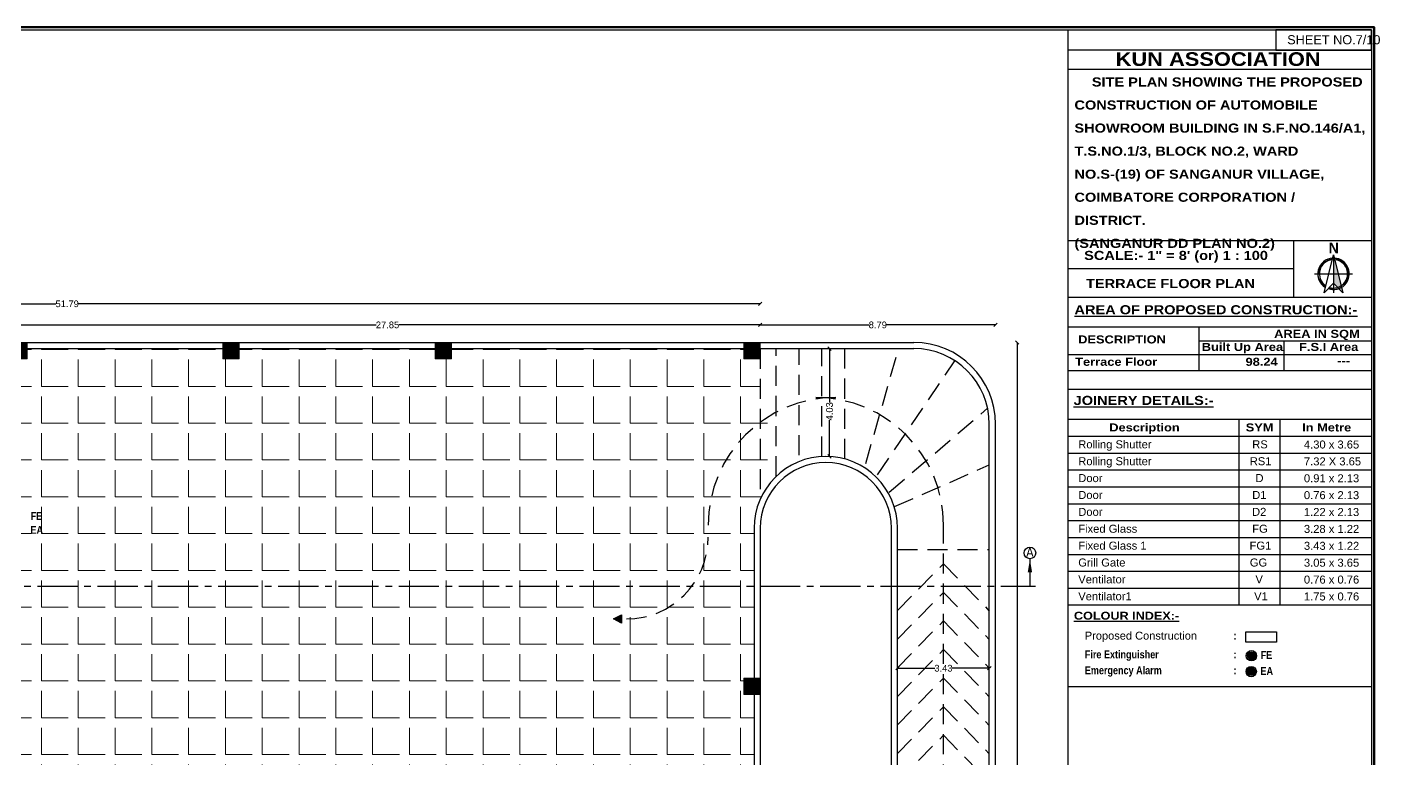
# Model space of a CAD drawing. Header units: metres. Extents: x 71870 to 72053, y 12512 to 13084.
# Drawn here: x 71935.3 to 71985.9, y 12622.3 to 12649.6 of the extents above; entities that cross this region are included whole.
import ezdxf

# ---------------------------------------------------------------- set-up
doc = ezdxf.new("R2010")
doc.units = ezdxf.units.M
doc.header["$MEASUREMENT"] = 0
doc.linetypes.add('CENTER2', pattern=[1.125, 0.75, -0.125, 0.125, -0.125])
doc.linetypes.add('Dim Line', pattern=[0.375, 0.25, -0.125])
doc.layers.get('Defpoints').update_dxf_attribs({"color": 6, "lineweight": 0})
doc.layers.add('02_FB_WALL', color=7, linetype='Continuous', lineweight=30)
doc.layers.add('COL', color=1, linetype='Continuous', lineweight=18)
doc.styles.add('bold', font='GOTHICB.TTF')
doc.styles.add('century Gothic', font='arial.ttf')
doc.styles.add('MtXpl_Arial_Black', font='')
doc.styles.get("Standard").update_dxf_attribs({"font": 'arial.ttf'})
doc.styles.get('MtXpl_Arial_Black').set_extended_font_data('Arial Black')
doc.dimstyles.new('STAND', dxfattribs={"dimtxt": 0.25, "dimasz": 0.13, "dimexe": 0, "dimexo": 0, "dimgap": 0, "dimtad": 0, "dimzin": 0, "dimdsep": 46, "dimtxsty": 'century Gothic', "dimblk": 'OBLIQUE', "dimcen": 0.15, "dimse1": 1, "dimse2": 1, "dimclrd": 5, "dimclre": 7, "dimclrt": 5, "dimazin": 0, "dimtfac": 1, "dimtofl": 0, "dimtmove": 0, "dimatfit": 3, "dimfxl": 0, "dimtolj": 1, "dimtzin": 0, "dimlwd": -1, "dimlwe": -1, "dimarcsym": 0})
doc.dimstyles.get("Standard").update_dxf_attribs({"dimtxt": 0.18, "dimasz": 0.18, "dimexe": 0.18, "dimexo": 0.0625, "dimgap": 0.09, "dimtad": 0, "dimtih": 1, "dimtoh": 1, "dimdec": 4, "dimzin": 0, "dimdsep": 46, "dimtxsty": 'Standard', "dimcen": 0.09, "dimadec": 0, "dimazin": 0, "dimtfac": 1, "dimtdec": 4, "dimtofl": 0, "dimtmove": 0, "dimatfit": 3, "dimfxl": 0, "dimtolj": 1, "dimtzin": 0, "dimarcsym": 0})

# ---------------------------------------------------------------- blocks, each defined once
blk = doc.blocks.new('*U3')
at = {"layer": 'COL'}
h = blk.add_hatch(color=8, dxfattribs=at)
h.dxf.hatch_style = 1
h.paths.add_polyline_path([(2704.9, 761), (2704.9, 737), (2680.9, 737), (2680.9, 761)])
at = {"layer": 'COL', "ltscale": 0.02}
blk.add_lwpolyline([(2704.9, 761), (2704.9, 737), (2680.9, 737), (2680.9, 761)], close=True, dxfattribs=at)
blk = doc.blocks.new('arrowww')
at = {"layer": '02_FB_WALL'}
h = blk.add_hatch(color=252, dxfattribs=at)
h.dxf.hatch_style = 1
h.paths.add_polyline_path([(156792.6, 14158.6), (156780.6, 14164.6), (156792.6, 14170.6)])
at = {"layer": '02_FB_WALL', "color": 252}
blk.add_lwpolyline([(156792.6, 14158.6), (156780.6, 14164.6), (156792.6, 14170.6)], close=True, dxfattribs=at)
blk = doc.blocks.new('_Oblique')
at = {"color": 0, "linetype": 'ByBlock', "lineweight": -2}
blk.add_line((-0.5, -0.5), (0.5, 0.5), dxfattribs=at)
blk = doc.blocks.new('*D182')
at = {"color": 5}
for p, q in [((71934.881, 12638.483), (71948.381, 12638.483)), ((71962.731, 12638.483), (71949.231, 12638.483))]:
    blk.add_line(p, q, dxfattribs=at)
at = {"layer": 'Defpoints', "color": 0, "lineweight": 25}
for p in [(71962.731, 12638.483), (71962.731, 12637.827), (71934.881, 12637.217)]:
    blk.add_point(p, dxfattribs=at)
at = {"color": 5, "xscale": 0.13, "yscale": 0.13, "zscale": 0.13, "rotation": 180}
blk.add_blockref('_Oblique', (71934.881, 12638.483), dxfattribs=at)
at = {"color": 5, "xscale": 0.13, "yscale": 0.13, "zscale": 0.13}
blk.add_blockref('_Oblique', (71962.731, 12638.483), dxfattribs=at)
at = {"color": 5, "insert": (71948.806, 12638.483), "char_height": 0.25, "attachment_point": 5, "style": 'century Gothic'}
blk.add_mtext('\\A1;27.85', dxfattribs=at)
blk = doc.blocks.new('*D183')
at = {"color": 5}
for p, q in [((71962.731, 12638.483), (71966.8, 12638.483)), ((71971.519, 12638.483), (71967.45, 12638.483))]:
    blk.add_line(p, q, dxfattribs=at)
at = {"layer": 'Defpoints', "color": 0, "lineweight": 25}
for p in [(71971.519, 12638.483), (71962.731, 12637.827), (71971.519, 12634.779)]:
    blk.add_point(p, dxfattribs=at)
at = {"color": 5, "xscale": 0.13, "yscale": 0.13, "zscale": 0.13, "rotation": 180}
blk.add_blockref('_Oblique', (71962.731, 12638.483), dxfattribs=at)
at = {"color": 5, "xscale": 0.13, "yscale": 0.13, "zscale": 0.13}
blk.add_blockref('_Oblique', (71971.519, 12638.483), dxfattribs=at)
at = {"color": 5, "insert": (71967.125, 12638.483), "char_height": 0.25, "attachment_point": 5, "style": 'century Gothic'}
blk.add_mtext('\\A1;8.79', dxfattribs=at)
blk = doc.blocks.new('*D184')
at = {"color": 5}
for p, q in [((71910.94, 12639.27), (71936.414, 12639.27)), ((71962.731, 12639.27), (71937.258, 12639.27))]:
    blk.add_line(p, q, dxfattribs=at)
at = {"layer": 'Defpoints', "color": 0, "lineweight": 25}
for p in [(71910.94, 12639.27), (71910.94, 12637.827), (71962.731, 12637.827)]:
    blk.add_point(p, dxfattribs=at)
at = {"color": 5, "xscale": 0.13, "yscale": 0.13, "zscale": 0.13, "rotation": 180}
blk.add_blockref('_Oblique', (71910.94, 12639.27), dxfattribs=at)
at = {"color": 5, "xscale": 0.13, "yscale": 0.13, "zscale": 0.13}
blk.add_blockref('_Oblique', (71962.731, 12639.27), dxfattribs=at)
at = {"color": 5, "insert": (71936.836, 12639.27), "char_height": 0.25, "attachment_point": 5, "style": 'century Gothic'}
blk.add_mtext('\\A1;51.79', dxfattribs=at)
blk = doc.blocks.new('*D199')
at = {"color": 5}
for p, q in [((71972.328, 12637.827), (71972.328, 12621.485)), ((71972.328, 12604.299), (71972.328, 12620.641))]:
    blk.add_line(p, q, dxfattribs=at)
at = {"layer": 'Defpoints', "color": 0, "lineweight": 25}
for p in [(71962.731, 12637.827), (71962.731, 12604.299), (71972.328, 12604.299)]:
    blk.add_point(p, dxfattribs=at)
at = {"color": 5, "xscale": 0.13, "yscale": 0.13, "zscale": 0.13}
for p, rotation in [((71972.328, 12637.827), 90), ((71972.328, 12604.299), 270)]:
    blk.add_blockref('_Oblique', p, dxfattribs=dict(at, rotation=rotation))
at = {"color": 5, "lineweight": 25, "insert": (71972.328, 12621.063), "char_height": 0.25, "attachment_point": 5, "rotation": 90, "style": 'century Gothic'}
blk.add_mtext('\\A1;33.53', dxfattribs=at)
blk = doc.blocks.new('*D200')
at = {"color": 5}
for p, q in [((71967.862, 12625.66), (71969.252, 12625.66)), ((71971.291, 12625.66), (71969.901, 12625.66))]:
    blk.add_line(p, q, dxfattribs=at)
at = {"layer": 'Defpoints', "color": 0, "lineweight": 25}
for p in [(71971.291, 12625.66), (71967.862, 12625.278), (71971.291, 12625.278)]:
    blk.add_point(p, dxfattribs=at)
at = {"color": 5, "xscale": 0.13, "yscale": 0.13, "zscale": 0.13, "rotation": 180}
blk.add_blockref('_Oblique', (71967.862, 12625.66), dxfattribs=at)
at = {"color": 5, "xscale": 0.13, "yscale": 0.13, "zscale": 0.13}
blk.add_blockref('_Oblique', (71971.291, 12625.66), dxfattribs=at)
at = {"color": 5, "lineweight": 25, "insert": (71969.576, 12625.66), "char_height": 0.25, "attachment_point": 5, "style": 'century Gothic'}
blk.add_mtext('\\A1;3.43', dxfattribs=at)
blk = doc.blocks.new('*D201')
at = {"color": 5}
for p, q in [((71965.321, 12637.598), (71965.321, 12635.585)), ((71965.321, 12633.572), (71965.321, 12634.926))]:
    blk.add_line(p, q, dxfattribs=at)
at = {"layer": 'Defpoints', "color": 0, "lineweight": 25}
for p in [(71965.182, 12637.598), (71965.321, 12637.598), (71965.182, 12633.572)]:
    blk.add_point(p, dxfattribs=at)
at = {"color": 5, "xscale": 0.13, "yscale": 0.13, "zscale": 0.13}
for p, rotation in [((71965.321, 12637.598), 90), ((71965.321, 12633.572), 270)]:
    blk.add_blockref('_Oblique', p, dxfattribs=dict(at, rotation=rotation))
at = {"color": 5, "lineweight": 25, "insert": (71965.321, 12635.256), "char_height": 0.25, "attachment_point": 5, "rotation": 90, "style": 'century Gothic'}
blk.add_mtext('\\A1;4.03', dxfattribs=at)

msp = doc.modelspace()

# ---------------------------------------------------------------- hatches: boundary and pattern name
at = {"lineweight": 13}
h = msp.add_hatch(dxfattribs=at)
h.set_pattern_fill('ANGLE', color=8, scale=5)
h.set_pattern_definition([(0, (71937.249, 12621.063), (0, 1.375), [1, -0.375]), (90, (71937.249, 12621.063), (-1.375, 1e-16), [1, -0.375])])
h.paths.add_polyline_path([(71945.24793, 12612.21413), (71950.81053, 12612.21413), (71950.81053, 12611.61413), (71950.81061, 12604.90855), (71951.19161, 12604.90855), (71951.19161, 12604.52757), (71962.12143, 12604.52757), (71962.12143, 12604.90854), (71962.50244, 12604.90854), (71962.50244, 12616.91004), (71962.12144, 12616.91004), (71962.12144, 12617.51964), (71962.50244, 12617.51964), (71962.50244, 12624.68247), (71962.12144, 12624.68247), (71962.12144, 12625.29207), (71962.50244, 12625.29207), (71962.50244, 12630.89271, -0.20458007), (71963.32903, 12632.82837), (71963.32903, 12635.2197, 0.0370861), (71962.73105, 12634.8453), (71962.73105, 12637.21732), (71962.12145, 12637.21732), (71962.12145, 12637.59831), (71951.19163, 12637.59832), (71951.19163, 12637.21732), (71950.58203, 12637.21732), (71950.58203, 12637.59832), (71943.26683, 12637.59833), (71943.26683, 12637.21732), (71942.65723, 12637.21732), (71942.65723, 12637.59833), (71935.33838, 12637.59834), (71935.33838, 12637.21734), (71934.88114, 12637.21734), (71934.88183, 12630.58794), (71934.88183, 12629.98781), (71933.28169, 12629.98781), (71933.28169, 12630.58794), (71929.16614, 12630.58794), (71929.16614, 12637.59835), (71927.41358, 12637.59835), (71927.41358, 12637.21734), (71926.80398, 12637.21734), (71926.80398, 12637.59834), (71919.49242, 12637.59834), (71919.49242, 12637.21735), (71918.88282, 12637.21735), (71918.88282, 12637.59835), (71911.55004, 12637.59835), (71911.55004, 12637.21735), (71911.16904, 12637.21735), (71911.16904, 12625.29207), (71911.55004, 12625.29207), (71911.55004, 12624.68247), (71911.16904, 12624.68247), (71911.16904, 12617.44348), (71911.55004, 12617.44348), (71911.55004, 12616.83388), (71911.16904, 12616.83388), (71911.16904, 12609.48063), (71919.49241, 12609.48063), (71919.49241, 12604.60378), (71926.80397, 12604.60379), (71926.80397, 12604.90855), (71927.41357, 12604.90855), (71927.41357, 12604.60384), (71934.72786, 12604.59778), (71934.72786, 12604.90255), (71935.33746, 12604.90255), (71935.33746, 12604.59778), (71942.65721, 12604.59779), (71942.65721, 12604.90855), (71943.03821, 12604.90855), (71943.03788, 12611.61413), (71945.24793, 12611.61413)])
h.paths.add_polyline_path([(71928.25879, 12615.40992), (71928.25879, 12610.06081), (71922.90719, 12610.06081), (71917.55558, 12610.06081), (71912.20398, 12610.06081), (71912.20398, 12615.40992), (71912.20398, 12620.75903), (71912.20398, 12626.10814), (71912.20398, 12631.45725), (71912.20398, 12636.80636), (71917.55558, 12636.80636), (71922.90719, 12636.80636), (71928.25879, 12636.80636), (71928.25879, 12631.45725), (71928.25879, 12626.10814), (71928.25879, 12620.75903)], flags=16)
h.paths.add_polyline_path([(71927.3401, 12615.40992), (71927.3401, 12611.45142), (71922.90719, 12611.45142), (71917.55558, 12611.45142), (71913.34136, 12611.45142), (71913.34136, 12615.40992), (71913.34136, 12620.75903), (71913.34136, 12626.10814), (71913.34136, 12631.45725), (71913.34136, 12635.40034), (71917.55558, 12635.40034), (71922.90719, 12635.40034), (71927.3401, 12635.40034), (71927.3401, 12631.45725), (71927.3401, 12626.10814), (71927.3401, 12620.75903)], flags=0)
h.paths.add_polyline_path([(71926.32719, 12618.2265), (71926.32719, 12615.40992), (71926.32719, 12614.0039), (71924.04457, 12614.0039), (71924.04457, 12612.87739), (71922.90719, 12612.87739), (71917.55558, 12612.87739), (71916.63689, 12612.87739), (71916.63689, 12614.0039), (71914.43986, 12614.0039), (71914.43986, 12615.40992), (71914.43986, 12618.2265), (71916.63689, 12618.2265), (71916.63689, 12619.35301), (71914.43986, 12619.35301), (71914.43986, 12620.75903), (71914.43986, 12623.57561), (71916.63689, 12623.57561), (71916.63689, 12624.70212), (71914.43986, 12624.70212), (71914.43986, 12626.10814), (71914.43986, 12628.92472), (71916.63689, 12628.92472), (71916.63689, 12630.05123), (71914.43986, 12630.05123), (71914.43986, 12631.45725), (71914.43986, 12634.27383), (71917.55558, 12634.27383), (71922.90719, 12634.27383), (71926.32719, 12634.27383), (71926.32719, 12631.45725), (71926.32719, 12630.05123), (71924.04457, 12630.05123), (71924.04457, 12628.92472), (71926.32719, 12628.92472), (71926.32719, 12626.10814), (71926.32719, 12624.70212), (71924.04457, 12624.70212), (71924.04457, 12623.57561), (71926.32719, 12623.57561), (71926.32719, 12620.75903), (71926.32719, 12619.35301), (71924.04457, 12619.35301), (71924.04457, 12618.2265)], flags=0)
h.paths.add_polyline_path([(71922.90719, 12615.40992), (71921.98849, 12615.40992), (71921.98849, 12614.0039), (71918.69296, 12614.0039), (71918.69296, 12615.40992), (71917.55558, 12615.40992), (71917.55558, 12620.75903), (71917.55558, 12626.10814), (71917.55558, 12631.45725), (71918.69296, 12631.45725), (71918.69296, 12632.84785), (71921.98849, 12632.84785), (71921.98849, 12631.45725), (71922.90719, 12631.45725), (71922.90719, 12626.10814), (71922.90719, 12620.75903)], flags=0)
h.paths.add_polyline_path([(71918.69296, 12616.80053), (71918.69296, 12620.75903), (71918.69296, 12626.10814), (71918.69296, 12630.05123), (71921.98849, 12630.05123), (71921.98849, 12626.10814), (71921.98849, 12620.75903), (71921.98849, 12616.80053)], flags=0)
h.paths.add_polyline_path([(71919.79147, 12619.35301), (71919.79147, 12620.75903), (71919.79147, 12623.57561), (71920.97558, 12623.57561), (71920.97558, 12620.75903), (71920.97558, 12619.35301)], flags=0)
h.paths.add_polyline_path([(71957.24843, 12627.50185), (71957.55323, 12627.65425), (71957.55323, 12627.34945)], flags=16)
h.paths.add_polyline_path([(71919.79147, 12624.70212), (71919.79147, 12626.10814), (71919.79147, 12628.92472), (71920.97558, 12628.92472), (71920.97558, 12626.10814), (71920.97558, 12624.70212)], flags=0)
h.paths.add_polyline_path([(71924.45282, 12634.24273), (71927.01981, 12634.24273), (71927.01981, 12634.96398), (71924.45282, 12634.96398)], flags=8)
h.paths.add_polyline_path([(71919.10122, 12634.24273), (71921.6682, 12634.24273), (71921.6682, 12634.96398), (71919.10122, 12634.96398)], flags=8)
h.paths.add_polyline_path([(71913.74961, 12634.24273), (71916.3166, 12634.24273), (71916.3166, 12634.96398), (71913.74961, 12634.96398)], flags=8)
h.paths.add_polyline_path([(71924.45282, 12612.8463), (71927.01981, 12612.8463), (71927.01981, 12613.56754), (71924.45282, 12613.56754)], flags=8)
h.paths.add_polyline_path([(71924.45282, 12618.1954), (71927.01981, 12618.1954), (71927.01981, 12618.91665), (71924.45282, 12618.91665)], flags=8)
h.paths.add_polyline_path([(71924.45282, 12623.54451), (71927.01981, 12623.54451), (71927.01981, 12624.26576), (71924.45282, 12624.26576)], flags=8)
h.paths.add_polyline_path([(71924.45282, 12628.89362), (71927.01981, 12628.89362), (71927.01981, 12629.61487), (71924.45282, 12629.61487)], flags=8)
h.paths.add_polyline_path([(71919.10122, 12612.8463), (71921.6682, 12612.8463), (71921.6682, 12613.56754), (71919.10122, 12613.56754)], flags=8)
h.paths.add_polyline_path([(71919.10122, 12618.1954), (71921.6682, 12618.1954), (71921.6682, 12618.91665), (71919.10122, 12618.91665)], flags=8)
h.paths.add_polyline_path([(71919.10122, 12623.54451), (71921.6682, 12623.54451), (71921.6682, 12624.26576), (71919.10122, 12624.26576)], flags=8)
h.paths.add_polyline_path([(71919.10122, 12628.89362), (71921.6682, 12628.89362), (71921.6682, 12629.61487), (71919.10122, 12629.61487)], flags=8)
h.paths.add_polyline_path([(71913.74961, 12612.8463), (71916.3166, 12612.8463), (71916.3166, 12613.56754), (71913.74961, 12613.56754)], flags=8)
h.paths.add_polyline_path([(71913.74961, 12618.1954), (71916.3166, 12618.1954), (71916.3166, 12618.91665), (71913.74961, 12618.91665)], flags=8)
h.paths.add_polyline_path([(71913.74961, 12623.54451), (71916.3166, 12623.54451), (71916.3166, 12624.26576), (71913.74961, 12624.26576)], flags=8)
h.paths.add_polyline_path([(71913.74961, 12628.89362), (71916.3166, 12628.89362), (71916.3166, 12629.61487), (71913.74961, 12629.61487)], flags=8)
h.paths.add_polyline_path([(71939.53153, 12620.15461), (71942.25019, 12620.15461), (71942.25019, 12620.80223), (71939.53153, 12620.80223)], flags=24)
h.paths.add_polyline_path([(71939.19547, 12620.76271), (71942.61732, 12620.76271), (71942.61732, 12621.41033), (71939.19547, 12621.41033)], flags=24)
at = {"lineweight": 25}
h = msp.add_hatch(color=256, dxfattribs=at)
h.dxf.hatch_style = 1
h.paths.add_polyline_path([(71981.23197, 12626.12798, 1), (71980.93476, 12626.12798, 1)])
h = msp.add_hatch(color=256, dxfattribs=at)
h.dxf.hatch_style = 1
h.paths.add_polyline_path([(71981.22511, 12625.53609, 1), (71980.9279, 12625.53609, 1)])

# ---------------------------------------------------------------- linework, layer by layer
at = {"color": 7, "lineweight": 25}
for p, q in [((71974.22151, 12649.50702), (71974.22151, 12593.84909)), ((71974.22151, 12638.40728), (71985.5663, 12638.40728)), ((71979.11587, 12638.40728), (71979.11587, 12636.77583)), ((71979.11587, 12637.89238), (71985.5663, 12637.89238)), ((71982.29613, 12637.89238), (71982.29613, 12636.77583)), ((71974.22151, 12637.37748), (71985.5663, 12637.37748)), ((71974.22151, 12636.77583), (71985.5663, 12636.77583)), ((71974.22151, 12636.63548), (71974.22151, 12631.39419)), ((71985.5663, 12636.63548), (71985.5663, 12631.39419)), ((71974.22151, 12636.08272), (71985.5663, 12636.08272))]:
    msp.add_line(p, q, dxfattribs=at)
at = {"color": 7, "lineweight": 25, "ltscale": 0.3}
for p, q in [((71984.15036, 12641.0965), (71984.15036, 12639.68509)), ((71983.44465, 12640.39079), (71984.85606, 12640.39079))]:
    msp.add_line(p, q, dxfattribs=at)
for p, q in [((71919.49242, 12637.82695), (71968.47144, 12637.82691)), ((71935.33837, 12637.59834), (71968.47144, 12637.59831)), ((71971.29084, 12607.34694), (71971.29084, 12634.77891)), ((71971.51944, 12607.34694), (71971.51944, 12634.77891)), ((71962.50244, 12630.89271), (71962.50244, 12604.90854)), ((71962.73104, 12630.89271), (71962.73104, 12611.38552)), ((71967.63324, 12611.38552), (71967.63324, 12630.89271)), ((71967.86184, 12611.38552), (71967.86184, 12630.89271))]:
    msp.add_line(p, q)
at = {"linetype": 'Dim Line', "ltscale": 3}
for p, q in [((71962.73105, 12637.59832), (71962.73105, 12632.05087)), ((71963.32903, 12632.82837), (71963.32903, 12637.59831)), ((71964.18151, 12633.61601), (71964.18151, 12637.59831)), ((71965.03399, 12633.56832), (71965.03399, 12637.59831)), ((71965.88648, 12633.47819), (71965.88648, 12637.59831)), ((71966.67373, 12633.30748), (71967.90436, 12637.59831)), ((71967.11865, 12632.88725), (71970.00792, 12637.14286)), ((71964.81384, 12635.76951), (71965.55044, 12635.76951)), ((71967.55024, 12632.23527), (71971.22849, 12635.36857)), ((71967.75364, 12631.69762), (71971.29084, 12633.25304)), ((71969.57634, 12611.19503), (71969.57634, 12631.00701)), ((71967.85259, 12630.10124), (71971.29084, 12630.10124))]:
    msp.add_line(p, q, dxfattribs=at)
at = {"lineweight": 25}
for p, q in [((71980.6116, 12634.95915), (71980.6116, 12628.0227)), ((71982.14532, 12634.95915), (71982.14532, 12628.0227))]:
    msp.add_line(p, q, dxfattribs=at)
at = {"lineweight": 80}
msp.add_lwpolyline([(71906.77733, 12593.74892), (71906.77733, 12649.60719), (71985.66647, 12649.60719), (71985.66647, 12593.74892)], close=True, dxfattribs=at)
at = {"lineweight": 25}
for points in [[(71906.8775, 12593.84909), (71906.8775, 12649.50702), (71985.5663, 12649.50702), (71985.5663, 12593.84909)], [(71980.8761, 12627.02155), (71982.02228, 12627.02155), (71982.02228, 12626.63996), (71980.8761, 12626.63996)]]:
    msp.add_lwpolyline(points, close=True, dxfattribs=at)
at = {"color": 7, "lineweight": 25}
msp.add_lwpolyline([(71985.5663, 12649.50702), (71981.99548, 12649.50702), (71981.99548, 12648.74349), (71985.5663, 12648.74349)], close=True, dxfattribs=at)
at = {"lineweight": 25}
for points in [[(71985.5663, 12648.74349), (71974.22151, 12648.74349)], [(71985.5663, 12648.02511), (71974.22151, 12648.02511)], [(71974.22151, 12634.95915), (71985.5663, 12634.95915)], [(71974.22151, 12634.32856), (71985.5663, 12634.32856)], [(71974.22151, 12633.69797), (71985.5663, 12633.69797)], [(71974.22151, 12633.06739), (71985.5663, 12633.06739)], [(71974.22151, 12633.06739), (71985.5663, 12633.06739)], [(71974.22151, 12632.4368), (71985.5663, 12632.4368)], [(71974.22151, 12631.80622), (71985.5663, 12631.80622)], [(71974.22151, 12631.17563), (71985.5663, 12631.17563)], [(71974.22151, 12630.54504), (71985.5663, 12630.54504)], [(71974.22151, 12629.91446), (71985.5663, 12629.91446)], [(71974.22151, 12629.28387), (71985.5663, 12629.28387)], [(71974.22151, 12628.65329), (71985.5663, 12628.65329)], [(71974.22151, 12628.0227), (71985.5663, 12628.0227)], [(71974.22151, 12624.9835), (71985.5663, 12624.9835)]]:
    msp.add_lwpolyline(points, dxfattribs=at)
at = {"color": 7, "lineweight": 25}
for points in [[(71974.22151, 12641.64053), (71985.5663, 12641.64053)], [(71982.65682, 12641.64053), (71982.65682, 12639.51392)], [(71982.65682, 12640.57722), (71974.22151, 12640.57722)], [(71974.22151, 12639.51392), (71985.5663, 12639.51392)]]:
    msp.add_lwpolyline(points, dxfattribs=at)
at = {"color": 7, "lineweight": 25, "ltscale": 0.3}
for points in [[(71984.10954, 12640.93324, 0.39238461), (71983.60638, 12640.39079, 1)], [(71984.72374, 12640.39079, 0.41421356), (71984.15036, 12640.96418, 1)], [(71983.85158, 12639.9014, -0.26139347), (71983.57697, 12640.39079, -1)], [(71984.69434, 12640.39079, -0.41421356), (71984.15036, 12639.84681, -1)], [(71984.15036, 12639.81741, -0.08399708), (71983.96174, 12639.84932, -1)]]:
    msp.add_lwpolyline(points, format="xyb", dxfattribs=at)
msp.add_lwpolyline([(71984.15036, 12641.0965), (71984.50321, 12639.68509), (71984.15036, 12640.03794), (71983.79751, 12639.68509)], close=True, dxfattribs=at)
at = {"linetype": 'Dim Line', "ltscale": 3}
for points in [[(71967.86184, 12627.81212), (71969.57634, 12629.56267), (71971.29084, 12627.79584)], [(71967.86184, 12626.74442), (71969.57634, 12628.49496), (71971.29084, 12626.72814)], [(71967.86184, 12625.67672), (71969.57634, 12627.42726), (71971.29084, 12625.66043)], [(71967.86184, 12624.60901), (71969.57634, 12626.35956), (71971.29084, 12624.59273)], [(71967.86184, 12623.54131), (71969.57634, 12625.29185), (71971.29084, 12623.52502)], [(71967.86184, 12622.47361), (71969.57634, 12624.22415), (71971.29084, 12622.45732)], [(71967.86184, 12621.4059), (71969.57634, 12623.15645), (71971.29084, 12621.38962)]]:
    msp.add_lwpolyline(points, dxfattribs=at)
at = {"color": 1, "linetype": 'CENTER2', "lineweight": 25, "ltscale": 2}
msp.add_lwpolyline([(71908.72462, 12628.73165), (71973.0171, 12628.73165)], dxfattribs=at)
at = {"color": 1, "linetype": 'Continuous', "lineweight": 25, "ltscale": 2}
msp.add_circle((71972.80809, 12629.96542), 0.21596, dxfattribs=at)
at = {"lineweight": 25}
for centre, radius in [((71981.08336, 12626.12798), 0.1938), ((71981.08336, 12626.12798), 0.14861), ((71981.07651, 12625.53609), 0.1938), ((71981.07651, 12625.53609), 0.14861)]:
    msp.add_circle(centre, radius, dxfattribs=at)
at = {"color": 7, "lineweight": 25, "ltscale": 0.3}
for radius, start, end in [(0.58809, 92.884151, 239.043362), (0.52928, 94.831264, 237.096249), (0.58809, 250.10409, 87.115849), (0.52928, 253.125506, 85.168736)]:
    msp.add_arc((71984.15036, 12640.39079), radius, start, end, dxfattribs=at)
for centre, radius, end in [((71968.47144, 12634.77891), 3.048, 90), ((71968.47144, 12634.77891), 2.8194, 90), ((71965.18214, 12630.89271), 2.6797, 180), ((71965.18214, 12630.89271), 2.4511, 180)]:
    msp.add_arc(centre, radius, 0, end)
at = {"linetype": 'Dim Line', "ltscale": 3}
for centre, radius, start, end in [((71965.55044, 12631.00701), 4.7625, 90, 180), ((71964.81384, 12631.00701), 4.7625, 0, 90), ((71957.73994, 12630.54986), 3.048, 270, 0)]:
    msp.add_arc(centre, radius, start, end, dxfattribs=at)
at = {"color": 7, "lineweight": 25, "ltscale": 0.3}
msp.add_solid([(71984.15036, 12641.0965), (71984.50321, 12639.68509), (71984.15036, 12640.03794)], dxfattribs=at)

# ---------------------------------------------------------------- block references
at = {"xscale": 0.0254, "yscale": 0.0254, "zscale": 0.0254}
for name, p in [('*U3', (71866.63294, 12618.49746)), ('*U3', (71874.56139, 12618.49743)), ('*U3', (71882.48619, 12618.49743)), ('*U3', (71894.02562, 12618.49743)), ('arrowww', (67975.02018, 12267.72086)), ('*U3', (71894.02561, 12605.96258))]:
    msp.add_blockref(name, p, dxfattribs=at)

# ---------------------------------------------------------------- texts
at = {"color": 7, "lineweight": 25, "ltscale": 0.3, "style": 'bold'}
msp.add_text('N', height=0.38923, rotation=180.009351, dxfattribs=at).set_placement((71984.34873, 12641.55))
at = {"color": 7, "lineweight": 25, "insert": (71984.16262, 12649.1319), "char_height": 0.34, "width": 4.2485503, "attachment_point": 5}
msp.add_mtext('SHEET NO.7/10', dxfattribs=at)
at = {"color": 7, "lineweight": 25, "attachment_point": 1, "line_spacing_factor": 1.519185, "style": 'MtXpl_Arial_Black'}
for s, insert, char_height, width in [('{\\C256;KUN ASSOCIATION }', (71976.01228, 12648.66627), 0.51, 16.2654081), ('{\\W4.29283;\\C256; \\W1;SITE PLAN SHOWING THE PROPOSED CONSTRUCTION OF AUTOMOBILE SHOWROOM BUILDING IN S.F.NO.146/A1, T.S.NO.1/3, BLOCK NO.2, WARD NO.S-(19) OF SANGANUR VILLAGE, COIMBATORE CORPORATION / DISTRICT. \\P(SANGANUR DD PLAN NO.2)}', (71974.47178, 12647.72691), 0.34, 10.8436054), ('{\\C256;SCALE:- 1" = 8\' (or) 1 : 100}', (71974.83411, 12641.24897), 0.34, 10.8436054), ('{\\C256;TERRACE FLOOR PLAN}', (71974.90565, 12640.1976), 0.34, 10.8436054), ('{\\L\\C256;AREA OF PROPOSED CONSTRUCTION:-}', (71974.47178, 12639.21979), 0.34, 10.8436054)]:
    msp.add_mtext(s, dxfattribs=dict(at, insert=insert, char_height=char_height, width=width))
at = {"lineweight": 25, "attachment_point": 1}
for s, insert, char_height in [('{\\fArial Black|b0|i0|c0|p34;AREA IN SQM}', (71981.93209, 12638.30048), 0.3001138), ('{\\fArial Black|b0|i0|c0|p34;DESCRIPTION}', (71974.60992, 12638.09024), 0.3001138), ('{\\fArial Black|b0|i0|c0|p34;Built Up Area}', (71979.22842, 12637.81039), 0.3001138), ('{\\fArial Black|b0|i0|c0|p34;F.S.I Area}', (71982.86546, 12637.81039), 0.3001138), ('{\\fArial Black|b0|i0|c0|p34;Terrace Floor}', (71974.49841, 12637.25561), 0.3001138), ('{\\fArial Black|b0|i0|c0|p34;98.24}', (71980.86424, 12637.25561), 0.3001138), ('{\\fArial Black|b0|i0|c0|p34;---}', (71984.29355, 12637.30187), 0.3001138), ('{\\fArial Black|b0|i0|c0|p34;Description}', (71975.77428, 12634.80319), 0.2989123), ('{\\fArial Black|b0|i0|c0|p34;SYM}', (71980.87124, 12634.80319), 0.2989123), ('{\\fArial Black|b0|i0|c0|p34;In Metre}', (71982.98081, 12634.80319), 0.2989123), ('Rolling Shutter', (71974.61417, 12634.17261), 0.2989123), ('RS', (71981.11442, 12634.17261), 0.298912), ('4.30 x 3.65', (71983.04527, 12634.16574), 0.2989123), ('Rolling Shutter', (71974.61417, 12633.54202), 0.2989123), ('RS1', (71981.02126, 12633.54202), 0.298912), ('7.32 X 3.65', (71983.04527, 12633.53515), 0.2989123), ('Door', (71974.61417, 12632.91143), 0.298912), ('D', (71981.23431, 12632.91143), 0.29891), ('0.91 x 2.13', (71983.04527, 12632.90457), 0.2989123), ('Door', (71974.61417, 12632.28085), 0.298912), ('D1', (71981.11442, 12632.28085), 0.298912), ('0.76 x 2.13', (71983.04527, 12632.27398), 0.2989123), ('Door', (71974.61417, 12631.65026), 0.298912), ('D2', (71981.10762, 12631.65026), 0.298912), ('1.22 x 2.13', (71983.04527, 12631.64339), 0.2989123), ('Fixed Glass ', (71974.61417, 12631.01968), 0.2989123), ('FG', (71981.11442, 12631.01968), 0.298912), ('3.28 x 1.22', (71983.04527, 12631.01281), 0.2989123), ('Fixed Glass 1', (71974.61417, 12630.38909), 0.2989123), ('FG1', (71981.01485, 12630.38909), 0.298912), ('3.43 x 1.22', (71983.04527, 12630.38222), 0.2989123), ('Grill Gate', (71974.61417, 12629.75851), 0.298912), ('GG', (71981.02459, 12629.75851), 0.298912), ('3.05 x 3.65', (71983.04527, 12629.75164), 0.2989123), ('Ventilator ', (71974.61417, 12629.12792), 0.2989123), ('V', (71981.23431, 12629.12792), 0.29891), ('0.76 x 0.76', (71983.04527, 12629.12105), 0.2989123), ('Ventilator1 ', (71974.61417, 12628.49733), 0.2989123), ('V1', (71981.1853, 12628.49733), 0.298912), ('1.75 x 0.76', (71983.04527, 12628.49046), 0.2989123), ('{\\fArial Black|b0|i0|c0|p34;\\LCOLOUR INDEX:-}', (71974.45307, 12627.77), 0.2950098), ('Proposed Construction', (71974.85994, 12627.02501), 0.2950098), ('{\\fArial Narrow|b1|i0|c0|p34;:}', (71980.41318, 12627.02501), 0.2950098), ('{\\fArial Narrow|b1|i0|c0|p34;Fire Extinguisher}', (71974.85994, 12626.32398), 0.2950098), ('{\\fArial Narrow|b1|i0|c0|p34;:}', (71980.41318, 12626.32398), 0.2950098), ('{\\fArial Narrow|b1|i0|c0|p34;FE}', (71981.42969, 12626.29881), 0.2950098), ('{\\fArial Narrow|b1|i0|c0|p34;Emergency Alarm }', (71974.85994, 12625.73209), 0.2950098), ('{\\fArial Narrow|b1|i0|c0|p34;:}', (71980.41318, 12625.73209), 0.2950098), ('{\\fArial Narrow|b1|i0|c0|p34;EA}', (71981.42283, 12625.70692), 0.2950098)]:
    msp.add_mtext_dynamic_manual_height_columns(s, width=13.7588778, gutter_width=6.01629, heights=[0], dxfattribs=dict(at, insert=insert, char_height=char_height))
at = {"color": 7, "lineweight": 25, "insert": (71974.44198, 12635.83315), "char_height": 0.34, "attachment_point": 1, "line_spacing_factor": 1.519185, "style": 'MtXpl_Arial_Black'}
msp.add_mtext_dynamic_manual_height_columns('{\\fArial Black|b0|i0|c0|p34;\\LJOINERY DETAILS:-}', width=13.7588778, gutter_width=6.01629, heights=[0], dxfattribs=at)
at = {"color": 33, "lineweight": 25, "char_height": 0.2950098, "attachment_point": 1}
for s, insert in [('{\\fArial Narrow|b1|i0|c0|p34;FE}', (71935.47267, 12631.49325)), ('{\\fArial Narrow|b1|i0|c0|p34;EA}', (71935.46581, 12630.97527))]:
    msp.add_mtext_dynamic_manual_height_columns(s, width=13.7588778, gutter_width=6.01629, heights=[0], dxfattribs=dict(at, insert=insert))
at = {"color": 1, "linetype": 'Continuous', "lineweight": 25, "ltscale": 2, "insert": (71972.66896, 12630.16797), "char_height": 0.3429, "attachment_point": 1}
msp.add_mtext_dynamic_manual_height_columns('{\\fTahoma|b0|i0|c0|p34;A}', width=1547.5845061, gutter_width=1, heights=[0], dxfattribs=at)

# ---------------------------------------------------------------- dimensions: what is measured, and where the dimension line sits
for base, p1, p2, picture, middle in [((71910.94044, 12639.26953), (71962.73105, 12637.82691), (71910.94044, 12637.82695), '*D184', (71936.83574, 12639.26953)), ((71962.73105, 12638.4829), (71934.88114, 12637.21734), (71962.73105, 12637.82692), '*D182', (71948.80609, 12638.4829)), ((71971.51944, 12638.4829), (71962.73105, 12637.82692), (71971.51944, 12634.77891), '*D183', (71967.12524, 12638.4829))]:
    dim = msp.add_linear_dim(base=base, p1=p1, p2=p2, dimstyle='STAND', override={"dimtmove": 2})
    dim.commit()
    dim.dimension.update_dxf_attribs({"geometry": picture, "text_midpoint": middle})
at = {"lineweight": 25}
dim = msp.add_linear_dim(base=(71972.32812, 12604.29894), p1=(71962.73105, 12637.82692), p2=(71962.73105, 12604.29894), angle=90, dimstyle='STAND', dxfattribs=at)
dim.commit()
dim.dimension.update_dxf_attribs({"geometry": '*D199', "text_midpoint": (71972.32812, 12621.06293)})
dim = msp.add_linear_dim(base=(71965.32145, 12637.59831), p1=(71965.18214, 12633.57241), p2=(71965.18214, 12637.59831), angle=90, dimstyle='STAND', dxfattribs=at)
dim.commit()
dim.dimension.update_dxf_attribs({"geometry": '*D201', "text_midpoint": (71965.32145, 12635.25564), "dimtype": 160})
dim = msp.add_linear_dim(base=(71971.29084, 12625.66043), p1=(71967.86184, 12625.27793), p2=(71971.29084, 12625.27793), dimstyle='STAND', dxfattribs=at)
dim.commit()
dim.dimension.update_dxf_attribs({"geometry": '*D200', "text_midpoint": (71969.57634, 12625.66043)})

# ---------------------------------------------------------------- leaders
at = {"color": 1, "linetype": 'Continuous', "lineweight": 25, "ltscale": 2}
msp.add_leader([(71972.80809, 12629.74118), (71972.80809, 12628.73165)], dimstyle='Standard', override={"dimasz": 0.5, "dimgap": 0.09, "dimtad": 0, "dimclrd": 1}, dxfattribs=at)

doc.saveas('drawing.dxf')
